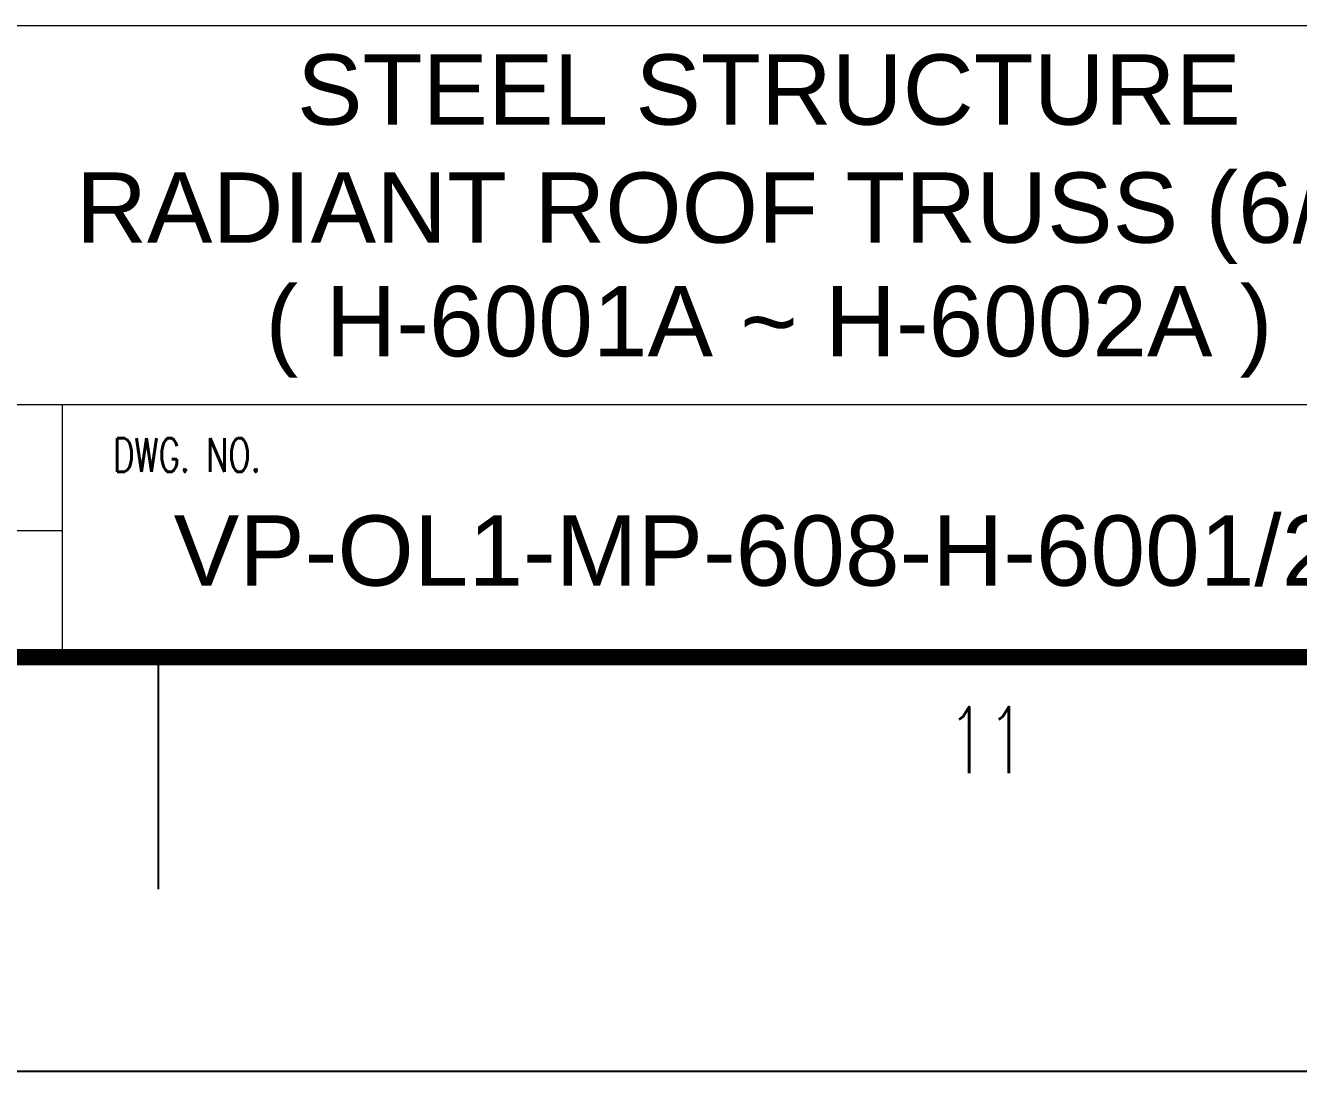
# Model space of a CAD drawing. Header units: millimetres. Extents: x 0 to 232280, y -26939 to 23794.
# Drawn here: x 84679 to 86852, y -26939 to -25154 of the extents above; entities that cross this region are included whole.
import ezdxf
from ezdxf.enums import TextEntityAlignment as Align

# ---------------------------------------------------------------- set-up
doc = ezdxf.new("R2010")
doc.units = ezdxf.units.MM
doc.header["$LTSCALE"] = 30
doc.layers.add('BODER', color=7, linetype='Continuous')
doc.styles.add('Arial', font='arial.ttf', dxfattribs={"height": 0.2})
doc.styles.add('ROMANS', font='ROMANS.shx', dxfattribs={"width": 0.8})

# ---------------------------------------------------------------- blocks, each defined once
blk = doc.blocks.new('TITLE')
at = {"color": 7, "lineweight": 0}
for p, q in [((699.671, 44.638), (823.671, 44.638)), ((699.671, 44.638), (823.671, 44.638)), ((699.671, 44.638), (823.671, 44.638)), ((699.671, 28.465), (823.671, 28.465)), ((731.528, 17.683), (731.528, 28.465)), ((731.528, 23.074), (699.671, 23.074))]:
    blk.add_line(p, q, dxfattribs=at)
at = {"color": 7}
for p, q in [((735.61, 17.683), (735.61, 7.78)), ((841, 0), (0, 0))]:
    blk.add_line(p, q, dxfattribs=at)
at = {"color": 7, "const_width": 0.707}
blk.add_lwpolyline([(28.293, 17.683), (823.671, 17.683)], dxfattribs=at)
at = {"color": 7, "lineweight": 0, "style": 'ROMANS', "width": 0.7}
blk.add_text('DWG. NO.', height=1.4376, dxfattribs=at).set_placement((733.685, 25.59))
at = {"color": 7, "style": 'ROMANS', "width": 0.7}
blk.add_text('11', height=2.8293, dxfattribs=at).set_placement((770.976, 14.146), align=Align.MIDDLE)

msp = doc.modelspace()

# ---------------------------------------------------------------- block references
at = {"linetype": 'ByBlock', "xscale": 39.99999999599994, "yscale": 39.99999999599994, "zscale": 39.99999999599994}
msp.add_blockref('TITLE', (55481.35, -26939.4), dxfattribs=at)

# ---------------------------------------------------------------- texts
at = {"layer": 'BODER', "color": 7, "style": 'Arial'}
for s, p in [('STEEL STRUCTURE', (85948.18, -25263.22)), ('RADIANT ROOF TRUSS (6/10)', (85948.18, -25479.62)), ('( H-6001A ~ H-6002A )', (85948.18, -25673.55))]:
    msp.add_text(s, height=120, dxfattribs=at).set_placement(p, align=Align.MIDDLE)
msp.add_text('VP-OL1-MP-608-H-6001/2A-1096', height=120, dxfattribs=at).set_placement((86194.52, -26110.14), align=Align.CENTER)

doc.saveas('drawing.dxf')
